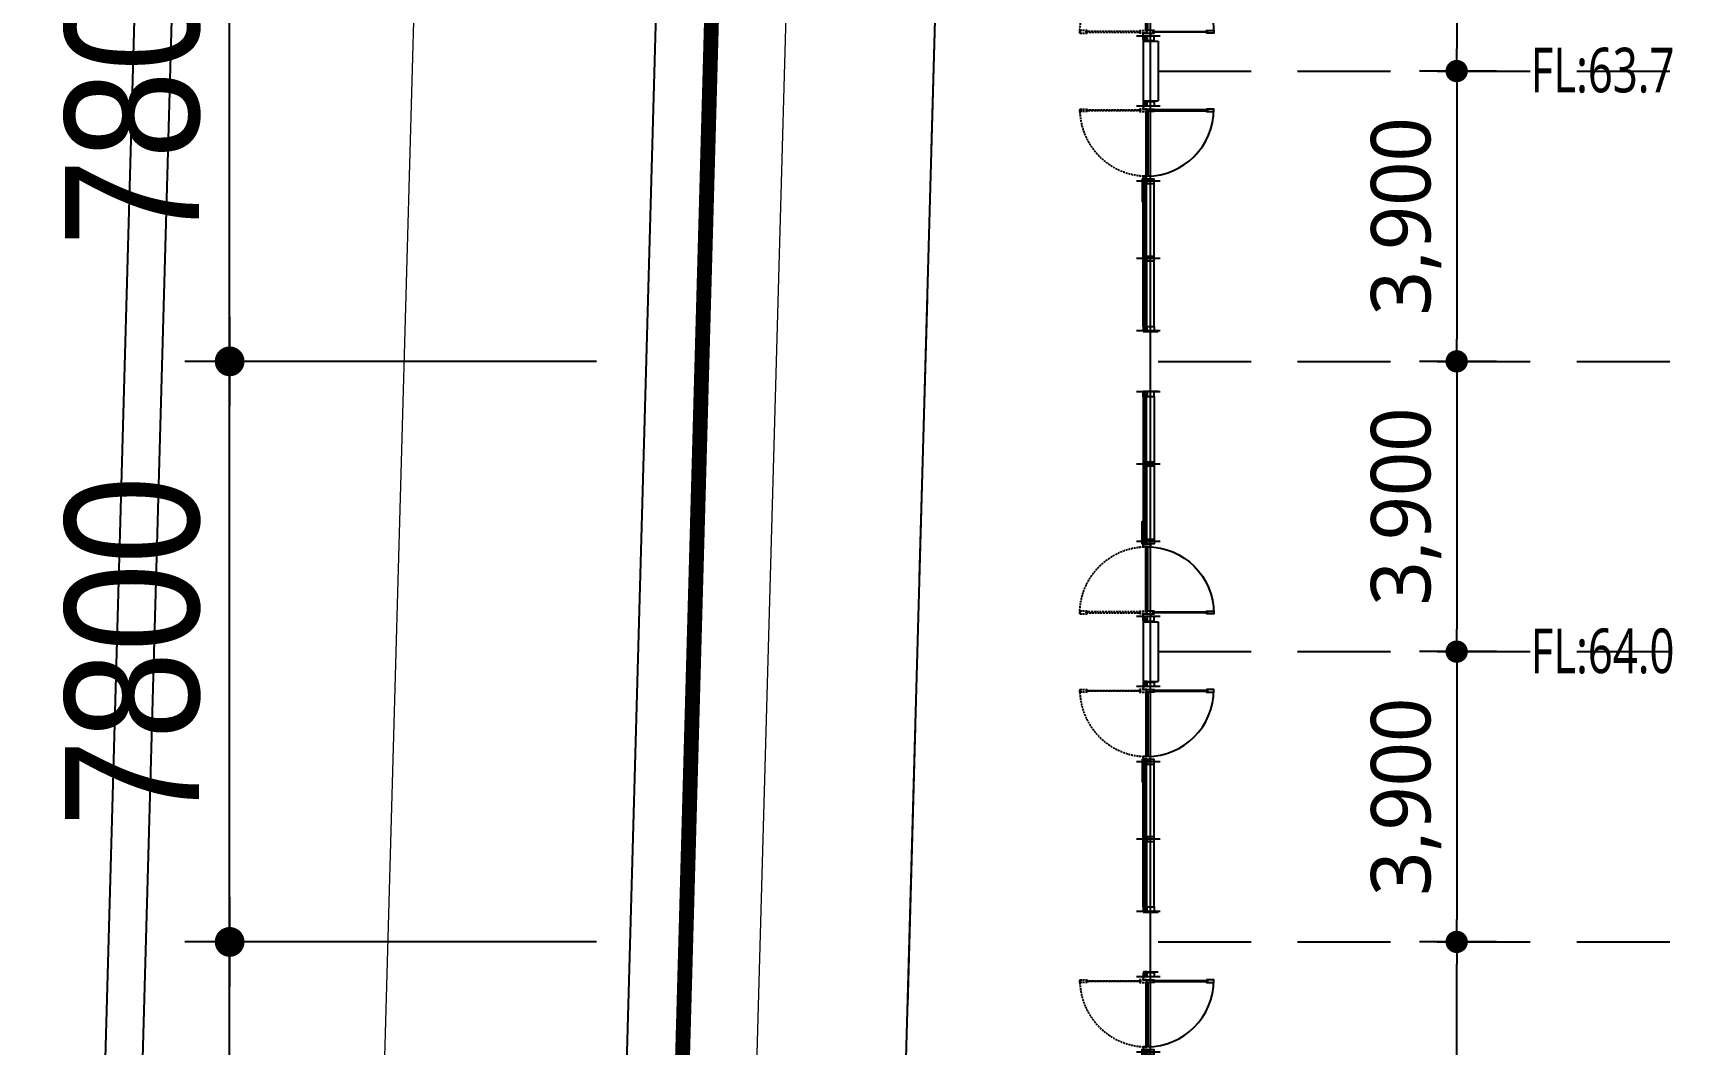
# Model space of a CAD drawing. Header units: millimetres. Extents: x 75184266 to 76346726, y -35077925 to -33679385.
# Drawn here: x 75283171 to 75305364, y -34986546 to -34972951 of the extents above; entities that cross this region are included whole.
import ezdxf
from ezdxf.xclip import XClip

# ---------------------------------------------------------------- set-up
doc = ezdxf.new("R2010")
doc.units = ezdxf.units.MM
doc.header["$LTSCALE"] = 50
doc.header["$MEASUREMENT"] = 0
doc.header["$XCLIPFRAME"] = 2
doc.header["$PDMODE"] = 1
doc.header["$PDSIZE"] = -3
for name, pattern in [('PHANTOM2', [1.25, 0.625, -0.125, 0.125, -0.125, 0.125, -0.125]), ('XR-1F-PLAN$0$CEN', [62, 60, -1, 0, -1]), ('XR-1F-PLAN$0$HIDDEN', [0.375, 0.25, -0.125]), ('XR-B1$0$XR-지하3층$0$HID1', [2.3, 1.5, -0.8]), ('XR-B1$0$XR-지하3층$0$PHANTOM2', [1.25, 0.625, -0.125, 0.125, -0.125, 0.125, -0.125]), ('XR-지하3층$0$ANYANG1', [11.5, 6, -1, 1, -1.5, 1, -1]), ('XR-지하3층$0$HID1', [2.3, 1.5, -0.8]), ('XR-지하3층$0$HIDDEN', [0.375, 0.25, -0.125]), ('XR-지하3층$0$L2-2', [2.5, 1, -1.5]), ('XR-지하3층$0$PHANTOM2', [1.25, 0.625, -0.125, 0.125, -0.125, 0.125, -0.125])]:
    doc.linetypes.add(name, pattern=pattern)
doc.layers.get('0').update_dxf_attribs({"linetype": 'CONTINUOUS'})
doc.layers.get('Defpoints').update_dxf_attribs({"color": 51, "linetype": 'CONTINUOUS'})
for name, color, linetype in [('AA-MKXS', 3, 'CONTINUOUS'), ('XR-1F-PLAN$0$A-CEN02', 27, 'XR-1F-PLAN$0$CEN'), ('XR-1F-PLAN$0$A-DOR-FRAME', 7, 'CONTINUOUS'), ('XR-1F-PLAN$0$A-DOR-GL', 142, 'CONTINUOUS'), ('XR-1F-PLAN$0$A-DOR-HID', 9, 'XR-1F-PLAN$0$HIDDEN'), ('XR-1F-PLAN$0$A-DOR-TRACE', 8, 'CONTINUOUS'), ('XR-1F-PLAN$0$A-FRAME', 1, 'CONTINUOUS'), ('XR-1F-PLAN$0$A-HDCP7', 7, 'CONTINUOUS'), ('XR-1F-PLAN$0$A-WIN-ELE8', 8, 'CONTINUOUS'), ('XR-B1$0$00_블럭계획고', 7, 'CONTINUOUS'), ('XR-B1$0$XR-지하3층$0$-L-land1', 6, 'CONTINUOUS'), ('XR-지하3층$0$-L-land1', 6, 'CONTINUOUS'), ('XR-지하3층$0$0-현시박스', 7, 'CONTINUOUS'), ('XR-지하3층$0$0중앙선', 1, 'CONTINUOUS')]:
    doc.layers.add(name, color=color, linetype=linetype)
for name, color, linetype, plot in [('XR-B1$0$XR-지하3층$0$DEFPOINT', 142, 'CONTINUOUS', False), ('XR-지하3층$0$DEFPOINT', 142, 'CONTINUOUS', False), ('건축', 8, 'CONTINUOUS', False)]:
    doc.layers.add(name, color=color, linetype=linetype, plot=plot)
doc.layers.add('XR-지하3층$0$$-차로분리', color=7, linetype='CONTINUOUS', lineweight=0)
doc.layers.add('XR-지하3층$0$0_plan', color=7, linetype='CONTINUOUS', lineweight=0)
doc.styles.add('HY각헤드라인M', font='')
doc.styles.add('XR-B1$0$HY각헤드라인M', font='')
doc.styles.add('XR-지하3층$0$SIM', font='simplex.shx')
doc.styles.add('XR-지하3층$0$돋움', font='', dxfattribs={"width": 0.9})
doc.styles.add('XR-지하3층$0$맑은고딕', font='')
doc.styles.get('HY각헤드라인M').set_extended_font_data('Malgun Gothic')
doc.styles.get('XR-B1$0$HY각헤드라인M').set_extended_font_data('Malgun Gothic')
doc.styles.get('XR-지하3층$0$돋움').set_extended_font_data('Dotum')
doc.styles.get('XR-지하3층$0$맑은고딕').set_extended_font_data('Malgun Gothic')
doc.dimstyles.new('XR-지하3층$0$20110829_평면도_면적조정$0$std_style', dxfattribs={"dimscale": 400, "dimtxt": 3, "dimasz": 1, "dimexe": 1.5, "dimexo": 2, "dimgap": 1, "dimtad": 1, "dimtoh": 1, "dimdec": 0, "dimzin": 0, "dimdsep": 46, "dimtxsty": 'XR-지하3층$0$돋움', "dimblk": 'XR-지하3층$0$20110829_평면도_면적조정$0$01420DDOT01', "dimblk1": 'XR-지하3층$0$20110829_평면도_면적조정$0$01420DDOT01', "dimblk2": 'XR-지하3층$0$20110829_평면도_면적조정$0$01420DDOT01', "dimcen": 2.5, "dimdle": 8, "dimclrd": 256, "dimclre": 256, "dimclrt": 256, "dimadec": 0, "dimazin": 0, "dimtfac": 1, "dimtdec": 0, "dimtix": 1, "dimtmove": 2, "dimatfit": 3, "dimldrblk": 'XR-지하3층$0$20110829_평면도_면적조정$0$_ClosedBlank', "dimfxl": 1, "dimtolj": 1, "dimtzin": 0, "dimlwd": -1, "dimlwe": -1, "dimarcsym": 0})
doc.dimstyles.new('XR-지하3층$0$NDIM', dxfattribs={"dimtxt": 3, "dimasz": 1, "dimexe": 2, "dimexo": 5, "dimgap": 1, "dimtad": 1, "dimdec": 0, "dimrnd": 0.25, "dimdsep": 46, "dimlunit": 6, "dimtxsty": 'XR-지하3층$0$SIM', "dimblk": 'XR-지하3층$0$DIMDOT', "dimcen": 5, "dimclrd": 2, "dimclre": 2, "dimclrt": 6, "dimadec": 0, "dimazin": 0, "dimtfac": 1, "dimtdec": 0, "dimtix": 1, "dimtmove": 2, "dimatfit": 1, "dimldrblk": 'XR-지하3층$0$DIMDOT', "dimfxl": 1.5, "dimtolj": 1, "dimtzin": 0, "dimarcsym": 0})

# ---------------------------------------------------------------- blocks, each defined once
blk = doc.blocks.new('XR-지하3층$0$_Dot')
at = {"color": 0, "lineweight": -2}
blk.add_line((-0.5, 0), (-1, 0), dxfattribs=at)
at = {"color": 0, "const_width": 0.5}
blk.add_lwpolyline([(-0.25, 0, 1), (0.25, 0, 1)], format="xyb", close=True, dxfattribs=at)
blk = doc.blocks.new('*D142')
at = {"layer": 'Defpoints', "color": 0, "ltscale": 0.01, "transparency": 16777216}
for p in [(75303029.53935248, -34981261.80861305), (75302297.0875179, -34985161.8726769), (75303029.53306516, -34985161.87385564)]:
    blk.add_point(p, dxfattribs=at)
at = {"layer": '건축', "color": 0, "linetype": 'ByBlock', "lineweight": -2, "ltscale": 0.01}
blk.add_line((75302829.53935248, -34981261.80829119), (75301797.09379438, -34981261.80662965), dxfattribs=at)
at = {"layer": '건축', "color": 0, "lineweight": -2, "ltscale": 0.01}
for p, q in [((75302297.09331158, -34981561.80743431), (75302297.0880007, -34984861.8726769)), ((75302829.53306516, -34985161.87353378), (75301797.0875179, -34985161.87187224))]:
    blk.add_line(p, q, dxfattribs=at)
at = {"layer": '건축', "color": 0, "lineweight": -2, "ltscale": 0.01, "xscale": 300, "yscale": 300, "zscale": 300}
for p, rotation in [((75302297.09379438, -34981261.80743431), 89.99990779244617), ((75302297.0875179, -34985161.8726769), 269.9999077924462)]:
    blk.add_blockref('XR-지하3층$0$_Dot', p, dxfattribs=dict(at, rotation=rotation))
at = {"layer": '건축', "color": 6, "ltscale": 0.01, "insert": (75301616.6558735, -34983211.83896057), "char_height": 800, "attachment_point": 5, "rotation": 89.99990779244621, "style": 'XR-지하3층$0$맑은고딕'}
blk.add_mtext('\\A1;3,900', dxfattribs=at)
blk = doc.blocks.new('XR-지하3층$0$DIMDOT')
blk.add_line((-2, 0), (2, 0))
at = {"color": 3}
for radius in [0.6, 0.28]:
    blk.add_circle((0, 0), radius, dxfattribs=at)
blk = doc.blocks.new('*D143')
at = {"layer": 'Defpoints', "color": 0, "ltscale": 0.01, "transparency": 16777216}
for p in [(75303029.54563972, -34977361.80861306), (75302297.09380351, -34981261.80743431), (75303029.53935252, -34981261.80861305)]:
    blk.add_point(p, dxfattribs=at)
at = {"layer": '건축', "color": 0, "linetype": 'ByBlock', "lineweight": -2, "ltscale": 0.01}
blk.add_line((75302829.54563972, -34977361.8082912), (75301797.10007988, -34977361.80662966), dxfattribs=at)
at = {"layer": '건축', "color": 0, "lineweight": -2, "ltscale": 0.01}
for p, q in [((75302297.09959708, -34977661.80743432), (75302297.09428631, -34980961.80743431)), ((75302829.53935252, -34981261.80829119), (75301797.09380351, -34981261.80662965))]:
    blk.add_line(p, q, dxfattribs=at)
at = {"layer": '건축', "color": 0, "lineweight": -2, "ltscale": 0.01, "xscale": 300, "yscale": 300, "zscale": 300}
for p, rotation in [((75302297.10007988, -34977361.80743432), 89.99990779244617), ((75302297.09380351, -34981261.80743431), 269.9999077924462)]:
    blk.add_blockref('XR-지하3층$0$_Dot', p, dxfattribs=dict(at, rotation=rotation))
at = {"layer": '건축', "color": 6, "ltscale": 0.01, "insert": (75301616.66215907, -34979311.80633927), "char_height": 800, "attachment_point": 5, "rotation": 89.99990779244621, "style": 'XR-지하3층$0$맑은고딕'}
blk.add_mtext('\\A1;3,900', dxfattribs=at)
blk = doc.blocks.new('*D148')
at = {"layer": 'Defpoints', "color": 0, "ltscale": 0.01, "transparency": 16777216}
for p in [(75302297.0907182, -34985161.80743431), (75303029.5330653, -34985161.80861305), (75303029.51291376, -34999661.86058571)]:
    blk.add_point(p, dxfattribs=at)
at = {"layer": '건축', "color": 0, "lineweight": -2, "ltscale": 0.01}
for p, q in [((75302829.5330653, -34985161.80829118), (75301797.0907182, -34985161.80662965)), ((75302297.06786568, -34999361.85940697), (75302297.0902354, -34985461.80743431))]:
    blk.add_line(p, q, dxfattribs=at)
at = {"layer": '건축', "color": 0, "linetype": 'ByBlock', "lineweight": -2, "ltscale": 0.01}
blk.add_line((75302829.51291376, -34999661.86026385), (75301797.06738289, -34999661.85860231), dxfattribs=at)
at = {"layer": '건축', "color": 0, "lineweight": -2, "ltscale": 0.01, "xscale": 300, "yscale": 300, "zscale": 300}
for p, rotation in [((75302297.0907182, -34985161.80743431), 89.99990779244621), ((75302297.06738289, -34999661.85940697), 269.9999077924462)]:
    blk.add_blockref('XR-지하3층$0$_Dot', p, dxfattribs=dict(at, rotation=rotation))
at = {"layer": '건축', "color": 6, "ltscale": 0.01, "insert": (75301614.19861574, -34992411.83232167), "char_height": 800, "attachment_point": 5, "rotation": 89.99990779244621, "style": 'XR-지하3층$0$맑은고딕'}
blk.add_mtext('\\A1;14,500', dxfattribs=at)
blk = doc.blocks.new('*D157')
at = {"layer": 'Defpoints', "color": 0, "ltscale": 0.01, "transparency": 16777216}
for p in [(75303029.55822635, -34969561.80861306), (75302297.10639332, -34973461.80743487), (75303029.55193914, -34973461.80861361)]:
    blk.add_point(p, dxfattribs=at)
at = {"layer": '건축', "color": 0, "linetype": 'ByBlock', "lineweight": -2, "ltscale": 0.01}
blk.add_line((75302829.55822635, -34969561.8082912), (75301797.11266969, -34969561.80662966), dxfattribs=at)
at = {"layer": '건축', "color": 0, "lineweight": -2, "ltscale": 0.01}
for p, q in [((75302297.1121869, -34969861.80743432), (75302297.10687612, -34973161.80743487)), ((75302829.55193914, -34973461.80829175), (75301797.10639332, -34973461.80663021))]:
    blk.add_line(p, q, dxfattribs=at)
at = {"layer": '건축', "color": 0, "lineweight": -2, "ltscale": 0.01, "xscale": 300, "yscale": 300, "zscale": 300}
for p, rotation in [((75302297.11266969, -34969561.80743432), 89.99990779244617), ((75302297.10639332, -34973461.80743487), 269.9999077924462)]:
    blk.add_blockref('XR-지하3층$0$_Dot', p, dxfattribs=dict(at, rotation=rotation))
at = {"layer": '건축', "color": 6, "ltscale": 0.01, "insert": (75301616.67474888, -34971511.80633955), "char_height": 800, "attachment_point": 5, "rotation": 89.99990779244621, "style": 'XR-지하3층$0$맑은고딕'}
blk.add_mtext('\\A1;3,900', dxfattribs=at)
blk = doc.blocks.new('*D158')
at = {"layer": 'Defpoints', "color": 0, "ltscale": 0.01, "transparency": 16777216}
for p in [(75303029.55193911, -34973461.80861252), (75302297.10010609, -34977361.80743432), (75303029.54565191, -34977361.80861306)]:
    blk.add_point(p, dxfattribs=at)
at = {"layer": '건축', "color": 0, "linetype": 'ByBlock', "lineweight": -2, "ltscale": 0.01}
blk.add_line((75302829.55193911, -34973461.80829065), (75301797.10638246, -34973461.80662911), dxfattribs=at)
at = {"layer": '건축', "color": 0, "lineweight": -2, "ltscale": 0.01}
for p, q in [((75302297.10589966, -34973761.80743378), (75302297.10058889, -34977061.80743432)), ((75302829.54565191, -34977361.8082912), (75301797.10010609, -34977361.80662966))]:
    blk.add_line(p, q, dxfattribs=at)
at = {"layer": '건축', "color": 0, "lineweight": -2, "ltscale": 0.01, "xscale": 300, "yscale": 300, "zscale": 300}
for p, rotation in [((75302297.10638246, -34973461.80743378), 89.99990779244617), ((75302297.10010609, -34977361.80743432), 269.9999077924462)]:
    blk.add_blockref('XR-지하3층$0$_Dot', p, dxfattribs=dict(at, rotation=rotation))
at = {"layer": '건축', "color": 6, "ltscale": 0.01, "insert": (75301616.66846165, -34975411.80633901), "char_height": 800, "attachment_point": 5, "rotation": 89.99990779244621, "style": 'XR-지하3층$0$맑은고딕'}
blk.add_mtext('\\A1;3,900', dxfattribs=at)
blk = doc.blocks.new('XR-1F-PLAN$0$A$C10B20476')
at = {"layer": 'Defpoints'}
for p, q in [((134.0977152192281, 34.99999312014552), (110.0977152192281, 34.99999312048749)), ((110.0977152192281, 34.99999312048749), (110.0977152192354, -6.874819518999999e-06)), ((134.0977152192281, 34.99999312014552), (134.0977152192354, -6.8759436544e-06))]:
    blk.add_line(p, q, dxfattribs=at)
at = {"layer": 'XR-1F-PLAN$0$A-CEN02', "linetype": 'Continuous'}
blk.add_line((318.097722067032, 79.99999310613885), (-3.4472119296e-05, 79.99999312104002), dxfattribs=at)
at = {"layer": 'XR-1F-PLAN$0$A-FRAME'}
for p, q in [((144.0977220830682, 79.99999311999998), (110.0977152205087, 79.99999312369619)), ((110.0977152215642, 56.49999312525954), (144.0977220830755, 56.49999312454747)), ((110.0977152201517, 43.49999312525954), (144.0977220830755, 43.49999312454747)), ((144.0977220767527, 19.99999312), (134.0977152192281, 19.99999311951251))]:
    blk.add_line(p, q, dxfattribs=at)
for points in [[(88.09771521402132, 19.99999312), (88.09771522054058, 79.99999312472676)], [(110.0977152192281, 34.99999312048749), (110.0977152241175, 79.99999312369619)], [(122.0977152230043, 48.49999312188447), (144.0977220795466, 48.49999312), (144.0977220767527, 19.99999312), (238.0977220556233, 19.99999310988641), (238.0977220607456, 79.9999931098864), (144.0977220830682, 79.99999311999998), (144.0977220793138, 51.49999312), (122.0977152237319, 51.49999312188447), (122.0977152230043, 48.49999312188447)]]:
    blk.add_lwpolyline(points, dxfattribs=at)
blk = doc.blocks.new('XR-1F-PLAN$0$A$C491451C1')
at = {"layer": 'Defpoints'}
for p, q in [((15.00391760224764, 207.9973587237974), (-19.99608239305908, 207.9973587237924)), ((15.0039176019041, 183.9973587237974), (-19.99608239418333, 183.9973587237924)), ((15.0039176019041, 183.9973587237974), (15.00391760224764, 207.9973587237974)), ((45.00391760545523, 207.9973587231574), (45.00391760284753, 183.9973587231574)), ((45.00391760545523, 207.9973587231574), (80.00391759487945, 207.9973587216589)), ((45.00391760284753, 183.9973587231574), (80.0039175960345, 183.9973587216588))]:
    blk.add_line(p, q, dxfattribs=at)
at = {"layer": 'XR-1F-PLAN$0$A-CEN02', "linetype": 'Continuous'}
blk.add_line((30.00391759723425, -0.0026481214445084), (30.00391761213541, 318.0951084177068), dxfattribs=at)
at = {"layer": 'XR-1F-PLAN$0$A-FRAME'}
for p, q in [((0.0039176017609748, 173.9973518662703), (0.0039176012737414, 183.9973587237953)), ((23.50391760701881, 207.9973587228739), (23.5039176063087, 173.9973518599499)), ((36.50391760701881, 207.9973587214614), (36.50391760630871, 173.9973518599516)), ((60.00391760176097, 173.9973518599548), (60.00391760132948, 183.9973587225151))]:
    blk.add_line(p, q, dxfattribs=at)
for points in [[(0.0039176025625238, 229.9973587237953), (60.00391760784562, 229.9973587172761)], [(28.50391760364289, 195.997358720022), (28.50391760176098, 173.9973518634764), (0.0039176017609748, 173.9973518662703), (0.0039175916463137, 79.99735188740306), (60.00391759164632, 79.99735188228078), (60.00391760176097, 173.9973518599548), (31.50391760176098, 173.9973518637092), (31.50391760364289, 195.9973587192944), (28.50391760364289, 195.997358720022)], [(15.00391760224764, 207.9973587237974), (45.00391760545523, 207.9973587205378)]]:
    blk.add_lwpolyline(points, dxfattribs=at)
blk = doc.blocks.new('XR-1F-PLAN$0$A$C7F517DA1')
at = {"layer": 'XR-1F-PLAN$0$A-DOR-FRAME', "ltscale": 0.5, "elevation": -6.1640419e-09}
for points in [[(49.99843096733093, 1674.999516807497), (59.99843096733093, 1674.999516807497), (59.99843096733093, 1689.999516807496), (74.99843096733095, 1689.999516807496), (74.99843096733095, 1674.999516807497), (84.99843096733092, 1674.999516807497), (84.99843096733092, 1774.999516807497), (49.99843096733093, 1774.999516807497)], [(49.99843095242977, 924.9995168074963), (9.998430952429773, 924.9995168074963), (9.998430952429773, 824.9995168074964), (49.99843095242977, 824.9995168074964)], [(989.9984309524297, 924.9995168074963), (949.9984309524297, 924.9995168074963), (949.9984309524297, 824.9995168074964), (989.9984309524297, 824.9995168074964)]]:
    blk.add_lwpolyline(points, close=True, dxfattribs=at)
blk.add_lwpolyline([(49.99843095242977, 874.9995168074964), (49.99843095242977, 974.9995168074963), (59.99843095242977, 974.9995168074963), (59.99843095242977, 959.9995168074963), (74.99843095242976, 959.9995168074963), (74.99843095242976, 974.9995168074963), (84.99843095242979, 974.9995168074963), (84.99843095242979, 874.9995168074964), (49.99843095242977, 874.9995168074964)], dxfattribs=at)
at = {"layer": 'XR-1F-PLAN$0$A-DOR-GL', "elevation": -6.1640419e-09}
blk.add_lwpolyline([(62.49843095242977, 961.8540558889508), (72.49843095242976, 961.8540558889508), (72.49843096733095, 1687.317188374698), (62.49843096733093, 1687.317188374698)], close=True, dxfattribs=at)
at = {"layer": 'XR-1F-PLAN$0$A-DOR-HID', "ltscale": 2, "elevation": -6.1640419e-09}
blk.add_lwpolyline([(49.99843095242977, 874.9995168074964), (49.99843095242977, 774.999516814947), (59.99843095242977, 774.999516814947), (59.99843095242977, 789.999516814947), (74.99843095242976, 789.999516814947), (74.99843095242976, 774.999516814947), (84.99843095242979, 774.999516814947), (84.99843095242979, 874.9995168074964), (49.99843095242977, 874.999516814947)], dxfattribs=at)
for points in [[(62.49843095242977, 788.1449777409434), (72.49843095242976, 788.1449777409434), (72.49843096733095, 62.68184524029493), (62.49843096733093, 62.68184524029493)], [(49.99843096733093, 74.99951681494713), (59.99843096733093, 74.99951681494713), (59.99843096733093, 59.99951681494713), (74.99843096733095, 59.99951681494713), (74.99843096733095, 74.99951681494713), (84.99843096733092, 74.99951681494713), (84.99843096733092, -25.00048318505287), (49.99843096733093, -25.00048318505287)]]:
    blk.add_lwpolyline(points, close=True, dxfattribs=at)
at = {"layer": 'XR-1F-PLAN$0$A-DOR-HID', "ltscale": 2}
blk.add_arc((49.99843095242977, 874.999516814947, -6.1640419e-09), 900, 270, 0, dxfattribs=at)
at = {"layer": 'XR-1F-PLAN$0$A-DOR-TRACE'}
blk.add_arc((49.99843095242977, 874.9995168074964, -6.1640419e-09), 900, 0, 90, dxfattribs=at)
at = {"layer": 'XR-1F-PLAN$0$A-WIN-ELE8'}
for p, q in [((84.99843095242979, 889.999516800046, -6.1640419e-09), (949.9984309524297, 889.9995168074967, -6.1640419e-09)), ((84.99843095242979, 859.999516800046, -6.1640419e-09), (949.9984309524297, 859.9995168074964, -6.1640419e-09))]:
    blk.add_line(p, q, dxfattribs=at)
blk = doc.blocks.new('SW-10.5')
at = {"layer": 'AA-MKXS', "ltscale": 0.5}
for p, q in [((-200.005085170269, 4850.000000059606), (-0.0050851702690125, 4850)), ((-200.005085170269, 4839.999999672174, -3.8759376e-09), (-178.005085170269, 4839.999999672174, -3.8759376e-09)), ((-199.9999998807907, 399.9999999403954), (1.192092896e-07, 400)), ((-199.9999998807907, 399.9999999403954), (-199.9999998807907, -399.9999999403954)), ((1.192092896e-07, 400), (-1.341104507e-07, -400)), ((-199.9999998807907, -399.9999999403954), (1.192092896e-07, -400)), ((-200.005085170269, -4839.999999672174, -3.8759376e-09), (-178.005085170269, -4839.999999672174, -3.8759376e-09)), ((-200.005085170269, -4850.000000059606), (-0.0050851702690125, -4850))]:
    blk.add_line(p, q, dxfattribs=at)
at = {"layer": 'XR-1F-PLAN$0$A-DOR-GL'}
for points in [[(-154.005085170269, 3754.999999880791), (-178.005085170269, 3754.999999880791), (-178.0050852149725, 2744.99999986589), (-154.0050852149725, 2744.99999986589)], [(-154.0050852149725, 1704.999999836087), (-178.0050852149725, 1704.999999836087), (-178.0050852149725, 2714.99999986589), (-154.0050852149725, 2714.99999986589)], [(-154.0050853043794, 454.9999999627471), (-178.0050853043794, 454.9999999627471), (-178.0050853043794, 1674.999999836087), (-154.0050853043794, 1674.999999836087)], [(-154.0050853043794, -454.9999999627471), (-178.0050853043794, -454.9999999627471), (-178.0050853043794, -1674.999999836087), (-154.0050853043794, -1674.999999836087)], [(-154.0050852149725, -1704.999999836087), (-178.0050852149725, -1704.999999836087), (-178.0050852149725, -2714.99999986589), (-154.0050852149725, -2714.99999986589)], [(-154.005085170269, -3754.999999880791), (-178.005085170269, -3754.999999880791), (-178.0050852149725, -2744.99999986589), (-154.0050852149725, -2744.99999986589)]]:
    blk.add_lwpolyline(points, close=True, dxfattribs=at)
at = {"layer": 'XR-1F-PLAN$0$A-FRAME'}
for p, q in [((-200.005085170269, 4779.999999672174, -3.8759376e-09), (-178.005085170269, 4779.999999672174, -3.8759376e-09)), ((-200.0050852149725, 2759.999999687076, -3.8759376e-09), (-178.0050852149725, 2759.999999687076, -3.8759376e-09)), ((-200.0050852149725, 2699.999999687076, -3.8759376e-09), (-178.0050852149725, 2699.999999687076, -3.8759376e-09)), ((-200.0050853043795, 1719.999999657273, -3.8759376e-09), (-178.0050853043794, 1719.999999657273, -3.8759376e-09)), ((-200.0050853043795, 1659.999999657273, -3.8759376e-09), (-178.0050853043794, 1659.999999657273, -3.8759376e-09)), ((-199.9999998807907, 469.9999997764826, -3.8759376e-09), (-177.9999998807907, 469.9999997764826, -3.8759376e-09)), ((-199.9999998807907, 409.9999997764825, -3.8759376e-09), (-177.9999998807907, 409.9999997764825, -3.8759376e-09)), ((-199.9999998807907, -409.9999997764825, -3.8759376e-09), (-177.9999998807907, -409.9999997764825, -3.8759376e-09)), ((-199.9999998807907, -469.9999997764826, -3.8759376e-09), (-177.9999998807907, -469.9999997764826, -3.8759376e-09)), ((-200.0050853043795, -1659.999999657273, -3.8759376e-09), (-178.0050853043794, -1659.999999657273, -3.8759376e-09)), ((-200.0050853043795, -1719.999999657273, -3.8759376e-09), (-178.0050853043794, -1719.999999657273, -3.8759376e-09)), ((-200.0050852149725, -2699.999999687076, -3.8759376e-09), (-178.0050852149725, -2699.999999687076, -3.8759376e-09)), ((-200.0050852149725, -2759.999999687076, -3.8759376e-09), (-178.0050852149725, -2759.999999687076, -3.8759376e-09)), ((-200.005085170269, -4779.999999672174, -3.8759376e-09), (-178.005085170269, -4779.999999672174, -3.8759376e-09))]:
    blk.add_line(p, q, dxfattribs=at)
at = {"layer": 'XR-1F-PLAN$0$A-HDCP7'}
for points in [[(-200.005085170269, 3499.999999895692), (-200.005085170269, 3799.999999880791), (-215.0050851851702, 3799.999999895692), (-215.005085170269, 3499.999999910593)], [(-200.005085170269, -3499.999999895692), (-200.005085170269, -3799.999999880791), (-215.0050851851702, -3799.999999895692), (-215.005085170269, -3499.999999910593)]]:
    blk.add_lwpolyline(points, close=True, dxfattribs=at)
at = {"layer": 'XR-1F-PLAN$0$A-WIN-ELE8'}
for p, q in [((-200.0050852149725, 1725.000022947788, 6.1640419e-09), (-200.0050851851702, 3739.999999880791)), ((-50.00507836043835, 2759.99999986589), (-50.00507834553719, 3739.999999895692)), ((-50.00507837533951, 1725.000022962689, 6.1640419e-09), (-50.00507836043835, 2699.99999986589)), ((-199.9999998956919, 469.9999997764826, -3.8759376e-09), (-200.0050853043795, 1659.999999657273)), ((-50.00507846474647, 1659.999999821186), (-50.00507856905461, 469.9999999478458)), ((-200.0050853043795, -1659.999999657273), (-199.9999998956919, -469.9999999627471)), ((-50.00507846474647, -1659.999999821186), (-50.00507856905461, -469.9999999478458)), ((-200.0050852149725, -1725.000022947788, 6.1640419e-09), (-200.0050851851702, -3739.999999880791)), ((-50.00507837533951, -1725.000022962689, 6.1640419e-09), (-50.00507836043835, -2699.99999986589)), ((-50.00507836043835, -2759.99999986589), (-50.00507834553719, -3739.999999895692))]:
    blk.add_line(p, q, dxfattribs=at)
at = {"layer": 'XR-1F-PLAN$0$A-DOR-FRAME', "ltscale": 600, "extrusion": (0, 0, -1), "xscale": -1, "zscale": -1, "rotation": 90}
blk.add_blockref('XR-1F-PLAN$0$A$C7F517DA1', (1025.004595130682, 4789.998430803418, -6.1640419e-09), dxfattribs=at)
at = {"layer": 'XR-1F-PLAN$0$A-DOR-FRAME', "ltscale": 600, "extrusion": (0, 0, -1), "zscale": -1, "rotation": 90}
blk.add_blockref('XR-1F-PLAN$0$A$C7F517DA1', (1025.004595130682, -4789.998430803418, -6.1640419e-09), dxfattribs=at)
at = {"layer": 'XR-1F-PLAN$0$A-FRAME', "extrusion": (0, 0, -1), "zscale": -1, "rotation": 180}
blk.add_blockref('XR-1F-PLAN$0$A$C10B20476', (288.1028003841639, 4859.999992966653), dxfattribs=at)
at = {"layer": 'XR-1F-PLAN$0$A-FRAME', "ltscale": 0.5, "extrusion": (0, 0, -1), "xscale": -1, "zscale": -1, "rotation": 270}
for p in [(-29.99227353930474, 3739.996082276106), (-29.99227350950241, 2699.996082261205), (-29.99227342009545, 1659.996082231402)]:
    blk.add_blockref('XR-1F-PLAN$0$A$C491451C1', p, dxfattribs=at)
at = {"layer": 'XR-1F-PLAN$0$A-FRAME', "xscale": -1, "rotation": 180}
blk.add_blockref('XR-1F-PLAN$0$A$C10B20476', (-288.0977151095867, 489.9999930858611), dxfattribs=at)
at = {"layer": 'XR-1F-PLAN$0$A-FRAME'}
blk.add_blockref('XR-1F-PLAN$0$A$C10B20476', (-288.0977151095867, -489.9999930858611), dxfattribs=at)
at = {"layer": 'XR-1F-PLAN$0$A-FRAME', "ltscale": 0.5, "extrusion": (0, 0, -1), "zscale": -1, "rotation": 270}
for p in [(-29.99227342009545, -1659.996082231402), (-29.99227350950241, -2699.996082261205), (-29.99227353930474, -3739.996082276106)]:
    blk.add_blockref('XR-1F-PLAN$0$A$C491451C1', p, dxfattribs=at)
at = {"layer": 'XR-1F-PLAN$0$A-FRAME', "extrusion": (0, 0, -1), "xscale": -1, "zscale": -1, "rotation": 359.9999999999999}
blk.add_blockref('XR-1F-PLAN$0$A$C10B20476', (288.1028003841639, -4859.999992966653), dxfattribs=at)
blk = doc.blocks.new('SW-7.8-Center')
at = {"layer": 'AA-MKXS', "ltscale": 0.5}
for p, q in [((-199.9999998956919, 3499.999977126718, 8.1020107e-09), (1.043081284e-07, 3499.999977067113, 8.1020107e-09)), ((-199.9999998658895, 410.0000003725289, -1.9379688e-09), (-177.9999998658895, 410.0000003725289, -1.9379688e-09)), ((-199.9999998658895, 399.9999999850988, 1.9379688e-09), (1.341104507e-07, 400.0000000447035, 1.9379688e-09)), ((-199.9999998658895, 399.9999999850988, 1.9379688e-09), (-200.0000001341105, -399.9999999850988, -1.9379688e-09)), ((1.341104507e-07, 400.0000000447035, 1.9379688e-09), (-1.341104507e-07, -400.0000000447035, -1.9379688e-09)), ((-199.9999998956919, -399.9999999850988, -1.9379688e-09), (1.043081284e-07, -400.0000000447035, -1.9379688e-09)), ((-199.999999910593, -3499.999976769089, 4.2260731e-09), (8.94069672e-08, -3499.999976709485, 4.2260731e-09))]:
    blk.add_line(p, q, dxfattribs=at)
at = {"layer": 'XR-1F-PLAN$0$A-DOR-GL', "elevation": 1.9379688e-09}
for points in [[(-153.9999998956919, 3444.999977096915), (-177.9999998956919, 3444.999977096915), (-177.9999998956919, 2535.000000178814), (-153.9999998956919, 2535.000000178814)], [(-153.9999998509884, 1495.000000163912), (-177.9999998509884, 1495.000000163912), (-177.9999998956919, 2505.000000178814), (-153.9999998956919, 2505.000000178814)], [(-153.9999998658895, -1494.999999806285), (-177.9999998658895, -1494.999999806285), (-177.999999910593, -2504.999999821186), (-153.999999910593, -2504.999999821186)], [(-153.999999910593, -3444.999976739288), (-177.999999910593, -3444.999976739288), (-177.999999910593, -2534.999999821186), (-153.999999910593, -2534.999999821186)]]:
    blk.add_lwpolyline(points, close=True, dxfattribs=at)
at = {"layer": 'XR-1F-PLAN$0$A-FRAME'}
for p, q in [((-199.9999998956919, 3489.999977290631, 4.2260731e-09), (-177.9999998956919, 3489.999977290631, 4.2260731e-09)), ((-199.9999998956919, 3429.999977290631, 4.2260731e-09), (-177.9999998956919, 3429.999977290631, 4.2260731e-09)), ((-199.9999998956919, 2550.000000357628, -1.9379688e-09), (-177.9999998956919, 2550.000000357628, -1.9379688e-09)), ((-199.9999998956919, 2490.000000357628, -1.9379688e-09), (-177.9999998956919, 2490.000000357628, -1.9379688e-09)), ((-199.9999998658895, 470.000000372529, -1.9379688e-09), (-177.9999998658895, 470.000000372529, -1.9379688e-09)), ((-199.9999998658895, -410.0000000149012, -1.9379688e-09), (-177.9999998658895, -410.0000000149012, -1.9379688e-09)), ((-199.9999998658895, -470.0000000149011, -1.9379688e-09), (-177.9999998658895, -470.0000000149011, -1.9379688e-09)), ((-199.999999910593, -2490, -1.9379688e-09), (-177.999999910593, -2490, -1.9379688e-09)), ((-199.999999910593, -2550, -1.9379688e-09), (-177.999999910593, -2550, -1.9379688e-09)), ((-199.999999910593, -3429.999976560474, 4.2260731e-09), (-177.999999910593, -3429.999976560474, 4.2260731e-09)), ((-199.999999910593, -3489.999976560473, 4.2260731e-09), (-177.999999910593, -3489.999976560473, 4.2260731e-09))]:
    blk.add_line(p, q, dxfattribs=at)
at = {"layer": 'XR-1F-PLAN$0$A-HDCP7', "elevation": 1.9379688e-09}
for points in [[(-199.9999998509884, 1750.000000149012), (-199.9999998509884, 1450.000000163913), (-214.9999998658895, 1450.000000149011), (-214.9999998509884, 1750.00000013411)], [(-199.9999998658895, -1749.999999791384), (-199.9999998658895, -1449.999999806285), (-214.9999998807907, -1449.999999791384), (-214.9999998658895, -1749.999999776482)]]:
    blk.add_lwpolyline(points, close=True, dxfattribs=at)
at = {"layer": 'XR-1F-PLAN$0$A-WIN-ELE8'}
for p, q in [((-199.9999998956919, 3429.999977096915, 8.1020107e-09), (-199.9999998658895, 1510.000000163913, 1.9379688e-09)), ((-49.99999305605888, 3429.999977082014, 8.1020107e-09), (-49.99999304115772, 2550.000000178814, 2.073277e-09)), ((-49.99999304115772, 2490.000000178814, 1.8928661e-09), (-49.99999302625656, 1510.000000149011, 1.9379688e-09)), ((-199.999999910593, -3429.999976739288, 8.1020107e-09), (-199.9999998807907, -1509.999999806285, 1.9379688e-09)), ((-49.99999305605888, -2489.999999821186, 1.8928661e-09), (-49.99999304115772, -1509.999999791383, 1.9379688e-09)), ((-49.99999307096004, -3429.999976724386, 8.1020107e-09), (-49.99999305605888, -2549.999999821186, 2.073277e-09))]:
    blk.add_line(p, q, dxfattribs=at)
at = {"layer": 'XR-1F-PLAN$0$A-DOR-FRAME', "ltscale": 600, "extrusion": (0, 0, -1), "zscale": -1, "rotation": 90}
blk.add_blockref('XR-1F-PLAN$0$A$C7F517DA1', (1024.999509841204, 460.0015692412853, -8.1020107e-09), dxfattribs=at)
at = {"layer": 'XR-1F-PLAN$0$A-DOR-FRAME', "ltscale": 600, "extrusion": (0, 0, -1), "xscale": -1, "zscale": -1, "rotation": 90}
blk.add_blockref('XR-1F-PLAN$0$A$C7F517DA1', (1024.999509841204, -460.0015688836574, -8.1020107e-09), dxfattribs=at)
at = {"layer": 'XR-1F-PLAN$0$A-FRAME'}
blk.add_blockref('XR-1F-PLAN$0$A$C10B20476', (-288.0977151095867, 3409.999983981252, 8.1020107e-09), dxfattribs=at)
at = {"layer": 'XR-1F-PLAN$0$A-FRAME', "ltscale": 0.5, "extrusion": (0, 0, -1), "zscale": -1, "rotation": 270}
for p in [(-29.99735882878304, 2550.003917783499, -1.9379688e-09), (-29.99735885858536, 1510.003917768598, -1.9379688e-09)]:
    blk.add_blockref('XR-1F-PLAN$0$A$C491451C1', p, dxfattribs=at)
at = {"layer": 'XR-1F-PLAN$0$A-FRAME', "extrusion": (0, 0, -1), "xscale": -1, "zscale": -1}
blk.add_blockref('XR-1F-PLAN$0$A$C10B20476', (288.0977150648832, 390.0000070780516, -1.9379688e-09), dxfattribs=at)
at = {"layer": 'XR-1F-PLAN$0$A-FRAME', "extrusion": (0, 0, -1), "zscale": -1, "rotation": 180}
blk.add_blockref('XR-1F-PLAN$0$A$C10B20476', (288.0977150797844, -390.0000067204236, -1.9379688e-09), dxfattribs=at)
at = {"layer": 'XR-1F-PLAN$0$A-FRAME', "ltscale": 0.5, "extrusion": (0, 0, -1), "xscale": -1, "zscale": -1, "rotation": 270}
for p in [(-29.9973588436842, -1510.00391741097, -1.9379688e-09), (-29.99735881388188, -2550.003917425871, -1.9379688e-09)]:
    blk.add_blockref('XR-1F-PLAN$0$A$C491451C1', p, dxfattribs=at)
at = {"layer": 'XR-1F-PLAN$0$A-FRAME', "xscale": -1, "rotation": 180}
blk.add_blockref('XR-1F-PLAN$0$A$C10B20476', (-288.0977151244879, -3409.999983623624, 8.1020107e-09), dxfattribs=at)
blk = doc.blocks.new('XR-지하3층$0$20110829_평면도_면적조정$0$01420DDOT01')
blk.add_line((-1.5, 0), (1.5, 0))
at = {"const_width": 0.5}
blk.add_lwpolyline([(-0.25, 0, 1), (0.25, 0, 1)], format="xyb", close=True, dxfattribs=at)
blk = doc.blocks.new('*D254')
at = {"layer": 'Defpoints', "color": 0, "transparency": 16777216}
for p in [(75285812.19376442, -34985161.79008897), (75291538.98042393, -34985161.79008897, -2.355740948e-07), (75291538.98048605, -34995661.86689951, -2.355740948e-07)]:
    blk.add_point(p, dxfattribs=at)
at = {"layer": '건축'}
for p, q in [((75290738.98042393, -34985161.79008897), (75285212.19376442, -34985161.79008897)), ((75285812.19376442, -34995261.86689951), (75285812.19376442, -34985561.79008897)), ((75290738.98048605, -34995661.86689951), (75285212.19376442, -34995661.86689951))]:
    blk.add_line(p, q, dxfattribs=at)
at = {"layer": '건축', "xscale": 400, "yscale": 400, "zscale": 400}
for p, rotation in [((75285812.19376442, -34985161.79008897), 90), ((75285812.19376442, -34995661.86689951), 270)]:
    blk.add_blockref('XR-지하3층$0$20110829_평면도_면적조정$0$01420DDOT01', p, dxfattribs=dict(at, rotation=rotation))
at = {"layer": '건축', "insert": (75284510.97259754, -34990411.82849423), "char_height": 1800, "attachment_point": 5, "rotation": 90, "style": 'XR-지하3층$0$돋움'}
blk.add_mtext('\\A1;10500', dxfattribs=at)
blk = doc.blocks.new('XR-지하3층$0$20110829_평면도_면적조정$0$_ClosedBlank')
at = {"color": 0, "linetype": 'ByBlock', "lineweight": -2}
for p, q in [((-1, 0.1666666666666666), (0, 0)), ((-1, 0.1666666666666666), (-1, -0.1666666666666666)), ((0, 0), (-1, -0.1666666666666666))]:
    blk.add_line(p, q, dxfattribs=at)
blk = doc.blocks.new('*D255')
at = {"layer": 'Defpoints', "color": 0, "transparency": 16777216}
for p in [(75281545.52609628, -34945561.7900889), (75291538.98018964, -34945561.7900889, -2.355740948e-07), (75291538.98048605, -34995661.86689951, -2.355740948e-07)]:
    blk.add_point(p, dxfattribs=at)
at = {"layer": '건축'}
for p, q in [((75290738.98018964, -34945561.7900889), (75280945.52609628, -34945561.7900889)), ((75281545.52609628, -34995261.86689951), (75281545.52609628, -34945961.7900889)), ((75290738.98048605, -34995661.86689951), (75280945.52609628, -34995661.86689951))]:
    blk.add_line(p, q, dxfattribs=at)
at = {"layer": '건축', "xscale": 400, "yscale": 400, "zscale": 400}
for p, rotation in [((75281545.52609628, -34945561.7900889), 90), ((75281545.52609628, -34995661.86689951), 270)]:
    blk.add_blockref('XR-지하3층$0$20110829_평면도_면적조정$0$01420DDOT01', p, dxfattribs=dict(at, rotation=rotation))
at = {"layer": '건축', "insert": (75280244.3049294, -34970611.8284942), "char_height": 1800, "attachment_point": 5, "rotation": 90, "style": 'XR-지하3층$0$돋움'}
blk.add_mtext('\\A1;50100', dxfattribs=at)
blk = doc.blocks.new('*D272')
at = {"layer": 'Defpoints', "color": 0, "transparency": 16777216}
for p in [(75285812.19369993, -34977361.79008896), (75291538.98037776, -34977361.79008896, -2.355740948e-07), (75291538.98042393, -34985161.79008897, -2.355740948e-07)]:
    blk.add_point(p, dxfattribs=at)
at = {"layer": '건축'}
for p, q in [((75290738.98037776, -34977361.79008896), (75285212.19369993, -34977361.79008896)), ((75285812.19369993, -34984761.79008897), (75285812.19369993, -34977761.79008896)), ((75290738.98042393, -34985161.79008897), (75285212.19369993, -34985161.79008897))]:
    blk.add_line(p, q, dxfattribs=at)
at = {"layer": '건축', "xscale": 400, "yscale": 400, "zscale": 400}
for p, rotation in [((75285812.19369993, -34977361.79008896), 90), ((75285812.19369993, -34985161.79008897), 270)]:
    blk.add_blockref('XR-지하3층$0$20110829_평면도_면적조정$0$01420DDOT01', p, dxfattribs=dict(at, rotation=rotation))
at = {"layer": '건축', "insert": (75284510.97253305, -34981261.79008896), "char_height": 1800, "attachment_point": 5, "rotation": 90, "style": 'XR-지하3층$0$돋움'}
blk.add_mtext('\\A1;7800', dxfattribs=at)
blk = doc.blocks.new('*D273')
at = {"layer": 'Defpoints', "color": 0, "transparency": 16777216}
for p in [(75285812.19365975, -34969561.79008894), (75291538.98033163, -34969561.79008894, -2.355740948e-07), (75291538.98037778, -34977361.79008896, -2.355740948e-07)]:
    blk.add_point(p, dxfattribs=at)
at = {"layer": '건축'}
for p, q in [((75290738.98033163, -34969561.79008894), (75285212.19365975, -34969561.79008894)), ((75285812.19365975, -34976961.79008896), (75285812.19365975, -34969961.79008894)), ((75290738.98037778, -34977361.79008896), (75285212.19365975, -34977361.79008896))]:
    blk.add_line(p, q, dxfattribs=at)
at = {"layer": '건축', "xscale": 400, "yscale": 400, "zscale": 400}
for p, rotation in [((75285812.19365975, -34969561.79008894), 90), ((75285812.19365975, -34977361.79008896), 270)]:
    blk.add_blockref('XR-지하3층$0$20110829_평면도_면적조정$0$01420DDOT01', p, dxfattribs=dict(at, rotation=rotation))
at = {"layer": '건축', "insert": (75284510.97249287, -34973461.79008894), "char_height": 1800, "attachment_point": 5, "rotation": 90, "style": 'XR-지하3층$0$돋움'}
blk.add_mtext('\\A1;7800', dxfattribs=at)
blk = doc.blocks.new('11111111')
at = {"layer": 'XR-B1$0$XR-지하3층$0$-L-land1', "color": 1, "linetype": 'XR-B1$0$XR-지하3층$0$PHANTOM2', "ltscale": 200, "true_color": 0xfb0404}
blk.add_lwpolyline([(77063561.88701761, -34333154.74310458), (77066586.912262, -34318154.71196312), (77066648.8733186, -34281009.31064907), (77069707.25992092, -34246009.27940077), (77069739.14662687, -34226893.53899501), (76980173.06058429, -34220244.05938804), (76854435.09474434, -34210909.1417132, -0.1151175517204741), (76806436.81857689, -34235823.70612603), (76800087.87281223, -34243549.68669841), (76796570.68292674, -34369509.72894417), (76803542.41830711, -34376678.78007863), (76934489.10874943, -34376677.43207789), (76959481.1305543, -34372677.17480049), (76989487.46666668, -34372676.86590682), (77004494.21153201, -34373676.7114222), (77052896.58925536, -34373675.43290749), (77063511.97362089, -34363077.62111759)], format="xyb", close=True, dxfattribs=at)
at = {"layer": 'XR-B1$0$XR-지하3층$0$DEFPOINT', "linetype": 'XR-B1$0$XR-지하3층$0$HID1', "ltscale": 50}
blk.add_lwpolyline([(77060562.3865408, -34332852.77893608), (77063587.4117851, -34317852.74779464), (77063649.0915344, -34280875.98906161), (77066707.47813912, -34245875.95778588), (77066734.49651918, -34229678.72687613), (76979950.948726, -34223235.82580981), (76855437.50763507, -34213991.81812898, -0.1104858335409522), (76808134.72725885, -34238482.72611994), (76803058.02412622, -34244660.52495894), (76799604.8857856, -34368326.70888389), (76804809.63777566, -34373678.76703338), (76934250.5197285, -34373677.43453383), (76959242.54153334, -34369677.17725643), (76989587.28019096, -34369676.86487915), (77004594.00090301, -34370676.70878529), (77051655.37123947, -34370675.46569234), (77060514.04813989, -34361831.45333574)], format="xyb", close=True, dxfattribs=at)
at = {"layer": 'XR-B1$0$00_블럭계획고', "color": 3, "style": 'XR-B1$0$HY각헤드라인M', "width": 0.75}
for s, p in [('FL:63.7', (76808277.65254465, -34345348.75378795)), ('FL:64.0', (76808277.65254465, -34353152.15549298))]:
    blk.add_text(s, height=600, rotation=4.268868231257969e-07, dxfattribs=at).set_placement(p)
blk = doc.blocks.new('XR-지하3층$0$A$C723B38EE')
at = {"layer": 'XR-지하3층$0$$-차로분리', "color": 8, "linetype": 'XR-지하3층$0$L2-2', "ltscale": 80, "flags": 128}
blk.add_lwpolyline([(171.6208954103058, 186.6709189150278), (173.135830728017, 240.9571656651606)], dxfattribs=at)
at = {"layer": 'XR-지하3층$0$-L-land1', "color": 1, "linetype": 'XR-지하3층$0$PHANTOM2', "ltscale": 200, "true_color": 0xfb0404}
blk.add_lwpolyline([(442.6997332831525, 226.2024750476776), (445.7247585275326, 241.20250618914), (445.786719584139, 278.3479075031792), (448.8451061864616, 313.347938751489), (448.8769928924156, 332.4636791572484), (359.3109068498307, 339.1131587642158), (233.572941009872, 348.4480764390536, -0.1151175517204741), (185.5746648424247, 323.5335120262316), (179.22571907776, 315.807531453851), (175.7085291922849, 189.8474892080848), (182.6802645726566, 182.6784380736208), (313.6269550149736, 182.6797860743609), (338.6189768198383, 186.680043351771), (368.6253129322285, 186.6803522454356), (383.6320577975566, 185.680506730052), (432.034435520909, 185.6817852447639), (442.6498198864282, 196.2795970346633)], format="xyb", close=True, dxfattribs=at)
at = {"layer": 'XR-지하3층$0$0-현시박스', "color": 8}
for points in [[(177.1646773425018, 241.9960761452021), (175.599708419104, 185.9503242472128)], [(176.3661174209992, 240.2674836826118), (174.8695397393894, 186.6710063437276)]]:
    blk.add_lwpolyline(points, dxfattribs=at)
at = {"layer": 'XR-지하3층$0$0_plan', "color": 8}
for points in [[(185.6832497328578, 182.6718005617877), (178.7114087551308, 189.8407219157452), (180.2082867864665, 243.4799032148439)], [(178.7120641448418, 189.8402187358369), (180.2089766254939, 243.4806344981771)], [(176.6228454423399, 186.6710535294187), (178.1301619077858, 240.6842860539473)]]:
    blk.add_lwpolyline(points, dxfattribs=at)
at = {"layer": 'XR-지하3층$0$0중앙선', "color": 8}
for p, q in [((167.8698222941748, 186.6847792004701), (169.3872900671849, 241.0617740509115)), ((168.3696277156996, 186.6708314157003), (169.8870954887388, 241.0478262661491))]:
    blk.add_line(p, q, dxfattribs=at)
at = {"layer": 'XR-지하3층$0$DEFPOINT', "linetype": 'XR-지하3층$0$HID1', "ltscale": 50}
blk.add_lwpolyline([(439.700232806339, 226.5044392161726), (442.7252580506318, 241.5044703576132), (442.7869377999448, 278.4812290906484), (445.8453244046539, 313.481260366374), (445.8723427847143, 329.6784912761213), (359.0887949915341, 336.1213923424511), (234.5753539006109, 345.3654000232709, -0.1104858335409522), (187.2725735243875, 320.8744920323152), (182.1958703917626, 314.696693193313), (178.7427320511342, 191.0305092683629), (183.9474840412004, 185.6784511188816), (313.3883659940329, 185.6797836184196), (338.3803877988685, 189.6800408958297), (368.7251264564984, 189.6803532730992), (383.731847168543, 188.6805093669682), (430.7932175050082, 188.68175245991), (439.651894405426, 197.5257648165134)], format="xyb", close=True, dxfattribs=at)

msp = doc.modelspace()

# ---------------------------------------------------------------- linework, layer by layer
at = {"layer": '건축', "ltscale": 0.5}
msp.add_line((75298184.1754712, -34999761.80088865), (75298184.3059527, -34945161.80088878), dxfattribs=at)
at = {"layer": '건축', "linetype": 'XR-지하3층$0$HIDDEN', "ltscale": 100}
for p, q in [((75298284.22558896, -34973461.80096306), (75310884.22558898, -34973461.82127568)), ((75298284.21930172, -34977361.80096305), (75310884.21930173, -34977361.82127567)), ((75298284.21301447, -34981261.80096304), (75310884.21301448, -34981261.82127567)), ((75298284.20672722, -34985161.80096304), (75310884.20672724, -34985161.82127566))]:
    msp.add_line(p, q, dxfattribs=at)
at = {"layer": '건축', "linetype": 'PHANTOM2', "ltscale": 50, "const_width": 200}
msp.add_lwpolyline([(75558574.99327564, -34961553.73046778), (75561600.01852003, -34946553.69932632), (75561661.97957663, -34909408.29801228), (75564720.36617896, -34874408.26676397), (75564752.25288491, -34855292.52635821), (75475186.16684233, -34848643.04675125), (75349448.20100236, -34839308.12907641, -0.1151175517204741), (75301449.92483492, -34864222.69348923), (75295100.97907025, -34871948.67406161), (75291583.78918478, -34997908.71630737), (75298555.52456515, -35005077.76744184), (75429502.21500747, -35005076.4194411), (75454494.23681232, -35001076.16216369), (75484500.57292472, -35001075.85327002), (75499507.31779005, -35002075.69878541), (75547909.6955134, -35002074.4202707), (75558525.07987893, -34991476.6084808)], format="xyb", close=True, dxfattribs=at)
at = {"layer": '건축', "linetype": 'XR-지하3층$0$ANYANG1'}
msp.add_lwpolyline([(75558574.99327579, -34961553.73041229), (75561600.01852004, -34946553.69927083), (75561661.97957666, -34909408.29795679), (75564720.36617897, -34874408.26670849), (75564752.25288495, -34855292.52630273), (75475186.16684236, -34848643.04669575), (75349448.2010025, -34839308.12902091, -0.1151175517204741), (75301449.92483494, -34864222.69343373), (75295100.97907029, -34871948.67400612), (75291583.78918482, -34997908.71625188), (75298555.5245653, -35005077.76738634), (75429502.21500748, -35005076.41938562), (75454494.23681235, -35001076.16210819), (75484500.57292485, -35001075.85321454), (75499507.31779018, -35002075.69872991), (75547909.69551352, -35002074.42021521), (75558525.07987894, -34991476.60842531)], format="xyb", close=True, dxfattribs=at)

# ---------------------------------------------------------------- block references
at = {"layer": '건축', "ltscale": 0.5}
ref = msp.add_blockref('XR-지하3층$0$A$C723B38EE', (75115875.25999251, -35187756.20551546), dxfattribs=dict(at, xscale=999.9999999999998, yscale=999.9999999999998, zscale=999.9999999999998))
XClip(ref).set_block_clipping_path([(137.77984422676673, 119.99583575721772), (497.85118767648237, 396.6664658142836)])
at = {"layer": '건축'}
for name, p in [('11111111', (-1504986.893741921, -628398.9873077199)), ('SW-7.8-Center', (75298284.23575069, -34973461.80096307)), ('SW-7.8-Center', (75298284.22317621, -34981261.80096305)), ('SW-10.5', (75298284.1937039, -34990411.7951754))]:
    msp.add_blockref(name, p, dxfattribs=at)

# ---------------------------------------------------------------- texts
at = {"layer": '건축', "style": 'HY각헤드라인M', "width": 0.75}
for s, p in [('FL:63.7', (75303290.75880268, -34973747.75842439)), ('FL:64.0', (75303290.75880268, -34981551.16012944))]:
    msp.add_text(s, height=600, rotation=2.134434115628985e-07, dxfattribs=at).set_placement(p)

# ---------------------------------------------------------------- dimensions: what is measured, and where the dimension line sits
at = {"layer": '건축'}
for base, p1, p2, picture, middle in [((75281545.52609628, -34945561.7900889), (75291538.98048605, -34995661.86689951, -2.355740948e-07), (75291538.98018964, -34945561.7900889, -2.355740948e-07), '*D255', (75280244.3049294, -34970611.8284942)), ((75285812.19365975, -34969561.79008894), (75291538.98037778, -34977361.79008896, -2.355740948e-07), (75291538.98033163, -34969561.79008894, -2.355740948e-07), '*D273', (75284510.97249287, -34973461.79008894)), ((75285812.19369993, -34977361.79008896), (75291538.98042393, -34985161.79008897, -2.355740948e-07), (75291538.98037776, -34977361.79008896, -2.355740948e-07), '*D272', (75284510.97253305, -34981261.79008896)), ((75285812.19376442, -34985161.79008897), (75291538.98048605, -34995661.86689951, -2.355740948e-07), (75291538.98042393, -34985161.79008897, -2.355740948e-07), '*D254', (75284510.97259754, -34990411.82849423))]:
    dim = msp.add_linear_dim(base=base, p1=p1, p2=p2, angle=90, dimstyle='XR-지하3층$0$20110829_평면도_면적조정$0$std_style', override={"dimtxt": 4.5}, dxfattribs=at)
    dim.commit()
    dim.dimension.update_dxf_attribs({"geometry": picture, "text_midpoint": middle})
at = {"layer": '건축', "ltscale": 0.01}
for base, p1, p2, angle, picture, middle in [((75302297.10639332, -34973461.80743487), (75303029.55822635, -34969561.80861305), (75303029.55193914, -34973461.80861361), 269.9999077924462, '*D157', (75301616.67474888, -34971511.80633955)), ((75302297.10010609, -34977361.80743432), (75303029.55193911, -34973461.80861251), (75303029.54565191, -34977361.80861306), 269.9999077924462, '*D158', (75301616.66846165, -34975411.80633901)), ((75302297.09380351, -34981261.80743431), (75303029.54563972, -34977361.80861306), (75303029.53935252, -34981261.80861305), 269.9999077924462, '*D143', (75301616.66215907, -34979311.80633927)), ((75302297.0875179, -34985161.8726769), (75303029.53935248, -34981261.80861305), (75303029.53306516, -34985161.87385564), 269.9999077924462, '*D142', (75301616.6558735, -34983211.83896057)), ((75302297.0907182, -34985161.80743431), (75303029.51291376, -34999661.86058571), (75303029.5330653, -34985161.80861304), 89.99990779244621, '*D148', (75301614.19861574, -34992411.83232167))]:
    dim = msp.add_linear_dim(base=base, p1=p1, p2=p2, angle=angle, dimstyle='XR-지하3층$0$NDIM', override={"dimtxt": 800, "dimasz": 300, "dimexe": 500, "dimexo": 200, "dimgap": 200, "dimtxsty": 'XR-지하3층$0$맑은고딕', "dimblk1": 'XR-지하3층$0$_Dot', "dimblk2": 'XR-지하3층$0$_Dot', "dimsah": 1, "dimdle": 200, "dimclrd": 0, "dimclre": 0}, dxfattribs=at)
    dim.commit()
    dim.dimension.update_dxf_attribs({"geometry": picture, "text_midpoint": middle})

doc.saveas('drawing.dxf')
